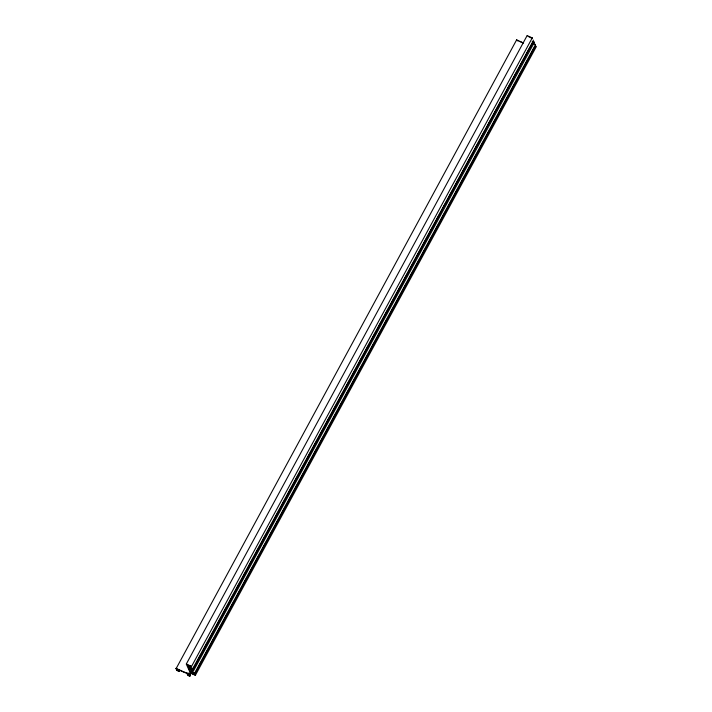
<?xml version="1.0" encoding="UTF-8"?>
<svg xmlns="http://www.w3.org/2000/svg" width="712" height="712" viewBox="0 0 712 712"><rect width="100%" height="100%" fill="white"/><g stroke="black" fill="none" stroke-linecap="round" stroke-linejoin="round"><path stroke-width="1.07" d="M516.618 39.881L176.015 668.799M527.12 35.609L186.295 664.038L189.899 672.101A9.79 2.261 28.5 0 1 182.779 671.434L175.935 668.319M191.475 666.557L532.22 37.95M192.569 669.022L533.395 40.593L533.137 40.006M194.51 673.356L535.335 44.927L535.077 44.34M192.115 673.552L194.412 674.62L535.335 46.182M195.043 673.641L534.81 47.179M190.914 673.321L195.275 675.288M190.442 674.923L187.924 673.686L189.979 675.118M188.983 666.307L188.831 666.254A2.038 0.472 28.5 0 1 188.012 665.827L187.995 666.325M190.104 666.396L189.623 666.129M189.899 675.216L189.917 675.225A2.038 0.472 28.5 0 1 188.466 674.549L188.351 674.495M527.227 35.618L532.158 37.887M530.858 37.531L532.193 38.128M533.404 41.608L533.947 41.874M534.107 42.506L532.176 41.625M535.344 45.942L535.878 46.209M516.725 39.881L523.605 43.014M517.722 40.593L518.487 40.94M517.588 40.78L517.09 40.557M519.627 41.465L522.733 42.871M186.402 664.038L191.332 666.307M190.033 665.951L191.368 666.548M189.383 667.304L191.697 668.381M188.493 667.215L189.285 667.562M192.454 669.004L191.759 668.452M192.578 670.028L193.121 670.295M189.365 669.155L193.335 670.953M192.454 670.277L189.997 668.915M191.323 671.639L193.637 672.715M190.433 671.549L191.225 671.897M194.394 673.338L193.878 673.089M194.518 674.362L195.052 674.629M176.896 669.013L177.786 669.44M176.745 669.191L176.095 668.88M178.801 669.885L182.922 671.754A10.831 2.501 28.5 0 0 186.722 673.223M176.558 669.778L177.244 670.108M178.32 670.829L177.457 670.419M179.317 671.541L176.781 670.375M189.899 676.364L188.03 675.492M186.731 673.232L187.932 675.403M528.945 36.659L528.26 36.659M532.914 43.29L535.015 44.269M529.354 36.846L530.155 37.362M189.926 668.844L188.956 668.363M190.024 670.757L194.51 673.338M189.134 673.855L189.241 673.917A2.038 0.472 28.5 0 1 190.531 674.825M192.249 668.354L188.057 666.396M189.267 669.458L189.73 670.206M191.866 673.178L190.861 672.671M189.917 676.142L188.199 674.486M189.054 666.201L187.434 664.981L189.561 666.049M534.009 41.946L534.267 42.515L193.441 670.962L193.183 670.366M535.949 46.28L536.207 46.85L195.382 675.296L195.124 674.7M516.618 39.899L516.841 40.379M192.311 668.426L192.569 669.004M188.395 667.224L188.858 668.265M190.335 671.558L190.798 672.6M178.703 669.894L179.433 671.532M177.849 669.511L178.436 670.82M176.451 669.787L176.674 670.268M530.796 37.585A2.011 0.463 28.5 0 1 531.099 37.959M190.807 673.329A10.716 2.474 28.5 0 1 189.098 673.748M189.97 665.996A2.038 0.472 28.5 0 1 190.273 666.379M533.297 41.599L192.578 670.268L533.297 41.616"/></g></svg>
